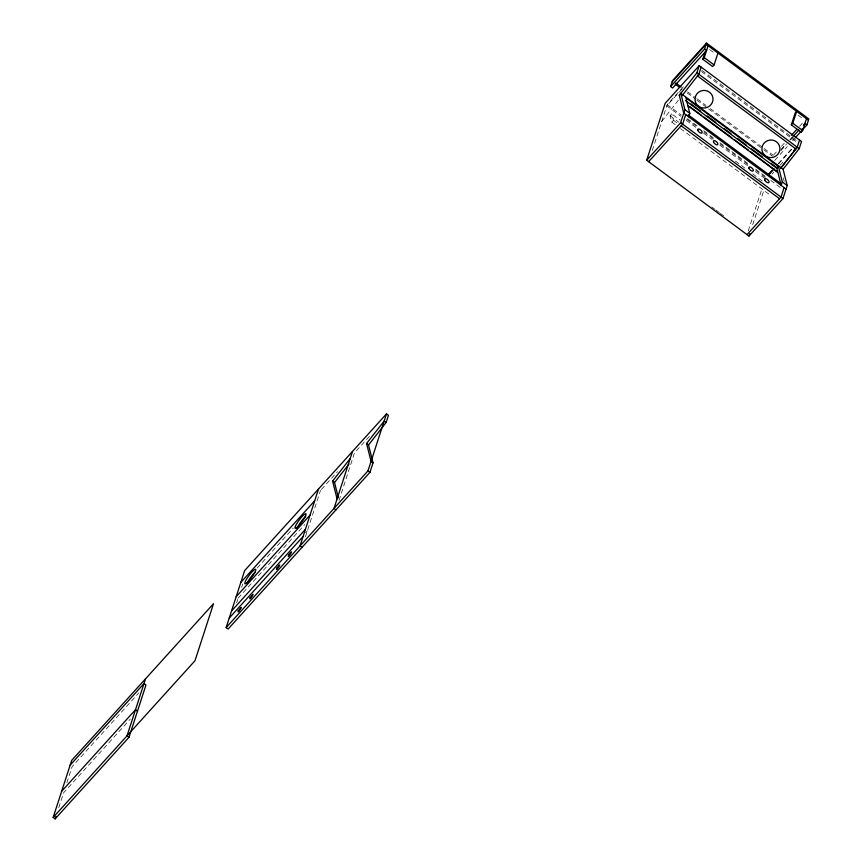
<?xml version="1.0" encoding="UTF-8"?>
<svg xmlns="http://www.w3.org/2000/svg" width="862" height="862" viewBox="0 0 862 862"><rect width="100%" height="100%" fill="white"/><g stroke="black" fill="none" stroke-linecap="round" stroke-linejoin="round"><path stroke-width="0.65" stroke-dasharray="4.31 3.23" d="M58.756 807.705L63.616 792.771L130.27 719.113M66.848 782.815L72.106 766.63L138.76 692.983M236.597 602.915L237.761 599.349M241.619 587.475L242.772 583.908M305.45 536.746L320.502 490.413M339.046 500.391L354.487 452.873L370.574 435.094M652.318 150.419L667.188 104.668L683.437 86.717M748.248 230.897L761.879 188.961M752.709 224.68L763.829 190.47M661.747 121.413L679.137 99.195M675.151 124.613L671.907 122.21L670.086 115.745L671.606 113.795L680.258 120.206M671.907 122.21L673.427 120.26L671.606 113.795M682.144 88.905L666.8 105.864L680.851 116.273M321.397 489.433L337.495 471.643M257.188 567.983L293.22 528.169M238.138 598.163L304.803 524.516M305.579 532.802L307.378 530.809M773.419 155.225L777.933 150.236M781.543 146.249L784.248 143.254M799.602 126.294L802.306 123.298M781.123 149.579L785.594 144.633M790.066 139.698L792.749 136.735M780.907 149.999L786.316 144.019M789.926 140.021L792.641 137.036M780.746 150.764L786.112 144.838M790.583 139.892L793.255 136.929M774.722 160.451L779.194 155.516M780.088 154.524L787.243 146.626M792.609 140.7L794.398 138.717M778.203 163.64L791.747 148.673M778.72 163.823L792.264 148.867M772.007 174.124L773.796 172.141M780.056 165.235L783.633 161.28M709.588 49.565L714.512 53.218M798.126 115.206L804.03 119.581M701.851 70.361L796.984 140.894M701.463 71.557L796.607 142.079M687.628 91.825L696.248 98.203M697.326 99.001L705.935 105.39M710.245 108.59L763.021 147.704M764.098 148.512L772.718 154.891M687.111 92.902L695.753 99.313M696.841 100.121L707.648 108.138M708.726 108.935L762.784 149.007M763.861 149.805L772.514 156.216M687.488 118.687L698.306 126.692M703.704 130.701L714.523 138.717M719.921 142.726L750.199 165.17M755.608 169.178L765.337 176.387M770.736 180.395L781.554 188.412M667.188 104.668L681.239 115.088M686.648 119.096L697.455 127.113M703.942 131.918L713.671 139.138M720.158 143.943L748.27 164.782M755.834 170.385L765.564 177.604M686.26 120.281L695.99 127.501M703.554 133.104L712.206 139.525M719.77 145.128L747.882 165.967M755.446 171.581L765.176 178.79M735.394 161.086L745.124 168.295M752.698 173.909L762.428 181.117M670.086 115.745L678.739 122.156M673.427 120.26L677.747 123.471M680.56 128.621L770.283 195.135M711.753 206.988L714.997 209.391M716.074 210.199L719.317 212.602M720.395 213.399L723.638 215.802M783.267 177.831L784.204 181.57"/><path stroke-width="1.29" d="M53.153 817.445L71.675 760.424L213.507 603.723L194.984 660.745L53.153 817.445L55.125 818.9L128.988 737.29L145.969 685.021L144.008 683.555L70.134 765.176M55.125 818.9L55.933 816.411M145.549 678.803L127.016 735.825L128.988 737.29M226.135 627.59L244.668 570.569L386.499 413.879L388.46 415.333L386.144 422.455L368.537 444.964L373.02 462.851L369.938 472.354L228.107 629.055L226.135 627.59L367.966 470.9L386.499 413.879M318.541 488.959L300.008 545.98L301.98 547.435M352.515 451.419L333.993 508.44L335.954 509.895M786.079 189.037L683.76 113.191L679.278 95.305L680.797 93.365L783.105 169.211L787.211 185.545L782.987 198.54L749.003 236.08L646.694 160.235L665.216 103.214L699.201 65.674L801.509 141.519L799.203 148.652L783.192 169.103M706.528 43.1L704.599 49.037L706.571 50.502L672.586 88.043L670.625 86.577L672.554 80.64L706.528 43.1L808.847 118.945L806.918 124.893L802.447 129.828M646.694 160.235L680.668 122.695L684.891 109.7L680.797 93.365M679.278 95.305L696.884 72.796L699.201 65.674M717.949 53.035L714.092 64.919L712.615 66.546L702.778 59.262L705.094 52.129M685.732 114.646L682.639 124.15L648.655 161.69M682.036 95.736L698.856 74.261L701.162 67.128M702.778 59.262L704.254 57.625L708.111 45.751M685.484 100.606L776.888 168.37L781.155 185.395L782.287 181.904L778.408 166.431L685.926 97.869L689.816 113.353L688.673 116.833L688.188 114.872L780.66 183.423M749.003 236.08L749.832 233.548M791.316 124.893L795.184 113.019L796.66 111.381L792.792 123.266L791.316 124.893L801.154 132.188L802.63 130.561L806.498 118.676M801.154 132.188L802.317 128.621M784.108 187.582L781.015 197.086L747.042 234.626M780.422 168.672L797.231 147.186L799.548 140.064M337.074 498.936L332.592 481.05L350.198 458.541M338.4 497.837L334.553 482.504L348.97 464.09M373.02 462.851L371.059 461.396L366.565 443.499L384.183 421.001L386.144 422.455M793.945 150.387L795.604 148.264M780.832 167.885L797.231 147.186M776.888 168.37L778.408 166.431M672.166 81.825L706.15 44.285L808.459 120.141M670.625 86.577L704.599 49.037M698.856 74.261L697.369 75.888L795.755 148.824M240.81 582.453L314.673 500.833M236.177 596.709L310.04 515.088M61.644 791.305L135.517 709.695L137.478 711.15M231.544 610.964L305.417 529.343M229.227 618.086L303.101 536.476M791.478 135.269L796.887 129.289M793.546 136.034L798.955 130.054M803.47 125.065L804.946 123.428L806.918 124.893M795.292 137.737L800.658 131.8M768.279 174.609L771.889 170.622M768.796 174.803L774.205 168.812M704.254 57.625L714.092 64.919M792.792 123.266L802.63 130.561M696.884 72.796L799.203 148.652M675.786 83.043L681.174 87.03M675.215 84.088L679.536 87.299M690.968 103.968L700.698 111.187M707.185 115.993L715.837 122.404M724.489 128.815L730.976 133.621M737.463 138.437L746.104 144.848M751.513 148.857L762.32 156.862M770.973 163.284L777.459 168.09M689.794 106.662L701.69 115.476M703.855 117.07L731.957 137.909M734.122 139.515L748.184 149.934M750.339 151.54L777.513 172.12L687.779 105.606M684.891 109.7L689.816 113.353M782.287 181.904L787.211 185.545M680.668 122.695L782.987 198.54M681.163 125.787L779.539 198.713M366.565 443.499L368.537 444.964M367.966 470.9L369.938 472.354M332.592 481.05L334.553 482.504M247.243 583.068A9.029 1.638 -53.4 0 1 255.432 571.905M297.153 528.395A9.029 1.638 -53.4 0 1 305.665 516.403M238.278 610.705C236.436 616.308 245.918 600.879 238.278 610.705M250.099 597.646C248.256 603.249 257.738 587.819 250.099 597.646M276.691 568.263C274.849 573.866 284.331 558.447 276.691 568.263M288.511 555.203C286.658 560.806 296.151 545.387 288.511 555.203M246.424 583.208A9.029 1.638 -53.4 0 0 255.669 570.601A9.029 1.638 -53.4 0 0 248.849 575.751A9.029 1.638 -53.4 0 0 246.424 583.208M296.647 527.716A9.029 1.638 -53.4 0 0 305.891 515.11A9.029 1.638 -53.4 0 0 299.071 520.249A9.029 1.638 -53.4 0 0 296.647 527.716M698.489 106.252A9.029 8.792 -15 0 0 712.928 100.272A9.029 8.792 -15 0 0 700.569 91.113A9.029 8.792 -15 0 0 698.489 106.252M765.381 155.839A9.029 8.792 -15 0 0 779.83 149.859A9.029 8.792 -15 0 0 767.471 140.7A9.029 8.792 -15 0 0 765.381 155.839M697.789 130.313A2.801 1.315 42.1 0 0 701.625 133.157A2.801 1.315 42.1 0 0 700.353 129.731A2.801 1.315 42.1 0 0 697.789 130.313M713.531 141.982A2.801 1.315 42.1 0 0 717.367 144.827A2.801 1.315 42.1 0 0 716.096 141.4A2.801 1.315 42.1 0 0 713.531 141.982M748.949 168.241A2.801 1.315 42.1 0 0 752.785 171.085A2.801 1.315 42.1 0 0 751.513 167.659A2.801 1.315 42.1 0 0 748.949 168.241M764.691 179.91A2.801 1.315 42.1 0 0 768.527 182.755A2.801 1.315 42.1 0 0 767.255 179.328A2.801 1.315 42.1 0 0 764.691 179.91"/></g></svg>
